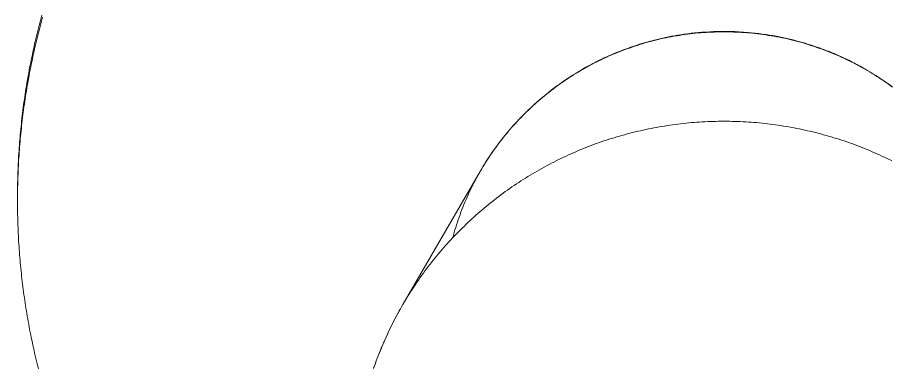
# Model space of a CAD drawing. Extents: x 65572 to 72871, y 30718 to 33858.
# Drawn here: x 65945.759 to 65947.025, y 32363.37 to 32363.877 of the extents above; entities that cross this region are included whole.
import ezdxf

# ---------------------------------------------------------------- set-up
doc = ezdxf.new("R2010")
doc.units = 0
doc.header["$LTSCALE"] = 0.5
doc.header["$MEASUREMENT"] = 0
doc.layers.get('0').update_dxf_attribs({"color": 20, "linetype": 'CONTINUOUS'})
doc.layers.add('Layout', color=154, linetype='CONTINUOUS', lineweight=5)

# ---------------------------------------------------------------- blocks, each defined once
blk = doc.blocks.new('joystick')
at = {"color": 0}
for p, q in [((-0.3499, -0.9769), (-0.463, -1.1717)), ((-1.0236, -1.0207), (-1.0236, -1.0138))]:
    blk.add_line(p, q, dxfattribs=at)
for points in [[(-0.9882, -0.7503), (-0.9892, -0.754), (-0.9902, -0.7578), (-0.9912, -0.7616), (-0.9922, -0.7654), (-0.9932, -0.7692), (-0.9941, -0.773), (-0.9951, -0.7769), (-0.996, -0.7807), (-0.9969, -0.7845), (-0.9978, -0.7883), (-0.9987, -0.7921), (-0.9995, -0.796), (-1.0004, -0.7998), (-1.0012, -0.8036), (-1.002, -0.8075), (-1.0028, -0.8113), (-1.0036, -0.8151), (-1.0044, -0.819), (-1.0052, -0.8228), (-1.0059, -0.8267), (-1.0066, -0.8305), (-1.0073, -0.8344), (-1.008, -0.8383), (-1.0087, -0.8421), (-1.0094, -0.846), (-1.01, -0.8499), (-1.0107, -0.8537), (-1.0113, -0.8576), (-1.0119, -0.8615), (-1.0125, -0.8654), (-1.0131, -0.8692), (-1.0136, -0.8731), (-1.0142, -0.877), (-1.0147, -0.8809), (-1.0152, -0.8848), (-1.0157, -0.8887), (-1.0162, -0.8926), (-1.0167, -0.8965), (-1.0171, -0.9004), (-1.0176, -0.9043), (-1.018, -0.9082), (-1.0184, -0.9121), (-1.0188, -0.916), (-1.0192, -0.9199), (-1.0195, -0.9238), (-1.0199, -0.9277), (-1.0202, -0.9316), (-1.0205, -0.9355), (-1.0208, -0.9394), (-1.0211, -0.9433), (-1.0214, -0.9472), (-1.0216, -0.9511), (-1.0219, -0.955), (-1.0221, -0.959), (-1.0223, -0.9629), (-1.0225, -0.9668), (-1.0227, -0.9707), (-1.0228, -0.9746), (-1.023, -0.9785), (-1.0231, -0.9825), (-1.0232, -0.9864), (-1.0233, -0.9903), (-1.0234, -0.9942), (-1.0235, -0.9981), (-1.0236, -1.0021), (-1.0236, -1.006), (-1.0236, -1.0099), (-1.0236, -1.0138)], [(-0.9871, -0.7533), (-0.9882, -0.7571), (-0.9892, -0.7609), (-0.9902, -0.7647), (-0.9912, -0.7685), (-0.9922, -0.7723), (-0.9932, -0.7761), (-0.9941, -0.7799), (-0.9951, -0.7837), (-0.996, -0.7875), (-0.9969, -0.7914), (-0.9978, -0.7952), (-0.9987, -0.799), (-0.9995, -0.8028), (-1.0004, -0.8067), (-1.0012, -0.8105), (-1.002, -0.8143), (-1.0028, -0.8182), (-1.0036, -0.822), (-1.0044, -0.8259), (-1.0052, -0.8297), (-1.0059, -0.8336), (-1.0066, -0.8374), (-1.0073, -0.8413), (-1.008, -0.8451), (-1.0087, -0.849), (-1.0094, -0.8529), (-1.01, -0.8567), (-1.0107, -0.8606), (-1.0113, -0.8645), (-1.0119, -0.8683), (-1.0125, -0.8722), (-1.0131, -0.8761), (-1.0136, -0.88), (-1.0142, -0.8839), (-1.0147, -0.8878), (-1.0152, -0.8916), (-1.0157, -0.8955), (-1.0162, -0.8994), (-1.0167, -0.9033), (-1.0171, -0.9072), (-1.0176, -0.9111), (-1.018, -0.915), (-1.0184, -0.9189), (-1.0188, -0.9228), (-1.0192, -0.9267), (-1.0195, -0.9306), (-1.0199, -0.9345), (-1.0202, -0.9384), (-1.0205, -0.9424), (-1.0208, -0.9463), (-1.0211, -0.9502), (-1.0214, -0.9541), (-1.0216, -0.958), (-1.0219, -0.9619), (-1.0221, -0.9658), (-1.0223, -0.9697), (-1.0225, -0.9737), (-1.0227, -0.9776), (-1.0228, -0.9815), (-1.023, -0.9854), (-1.0231, -0.9893), (-1.0232, -0.9933), (-1.0233, -0.9972), (-1.0234, -1.0011), (-1.0235, -1.005), (-1.0236, -1.0089), (-1.0236, -1.0129), (-1.0236, -1.0168), (-1.0236, -1.0207)], [(0.2483, -0.8539), (0.2446, -0.8513), (0.2409, -0.8486), (0.237, -0.846), (0.2331, -0.8433), (0.2291, -0.8407), (0.225, -0.838), (0.2208, -0.8354), (0.2165, -0.8328), (0.2121, -0.8301), (0.2093, -0.8285), (0.207, -0.8272), (0.2047, -0.8259), (0.2024, -0.8246), (0.2001, -0.8234), (0.1977, -0.8221), (0.1954, -0.8209), (0.193, -0.8196), (0.1906, -0.8184), (0.1882, -0.8171), (0.1857, -0.8159), (0.1832, -0.8147), (0.1807, -0.8135), (0.1781, -0.8122), (0.1754, -0.811), (0.1728, -0.8098), (0.17, -0.8086), (0.1673, -0.8074), (0.1645, -0.8062), (0.1616, -0.805), (0.1586, -0.8038), (0.1557, -0.8026), (0.1526, -0.8014), (0.1495, -0.8003), (0.1463, -0.7991), (0.1431, -0.7979), (0.1398, -0.7967), (0.1364, -0.7956), (0.1329, -0.7944), (0.1294, -0.7933), (0.1258, -0.7922), (0.1221, -0.791), (0.1183, -0.7899), (0.1145, -0.7888), (0.1106, -0.7878), (0.1065, -0.7867), (0.1024, -0.7857), (0.0982, -0.7847), (0.0939, -0.7837), (0.0894, -0.7827), (0.0849, -0.7818), (0.0802, -0.7809), (0.0755, -0.78), (0.0706, -0.7792), (0.0656, -0.7784), (0.0604, -0.7777), (0.0551, -0.777), (0.0497, -0.7763), (0.0441, -0.7758), (0.0383, -0.7753), (0.0324, -0.7748), (0.0263, -0.7744), (0.02, -0.7741), (0.0136, -0.7739), (0.0071, -0.7738), (0.001, -0.7738), (-0.0051, -0.7739), (-0.0109, -0.7741), (-0.0167, -0.7744), (-0.0223, -0.7747), (-0.0278, -0.7751), (-0.0332, -0.7755), (-0.0385, -0.776), (-0.0436, -0.7766), (-0.0487, -0.7772), (-0.0536, -0.7779), (-0.0584, -0.7786), (-0.0631, -0.7794), (-0.0676, -0.7801), (-0.0721, -0.781), (-0.0765, -0.7818), (-0.0808, -0.7827), (-0.085, -0.7836), (-0.0891, -0.7845), (-0.0931, -0.7855), (-0.097, -0.7865), (-0.1008, -0.7875), (-0.1046, -0.7885), (-0.1082, -0.7895), (-0.1118, -0.7905), (-0.1153, -0.7916), (-0.1187, -0.7926), (-0.1221, -0.7937), (-0.1253, -0.7947), (-0.1286, -0.7958), (-0.1317, -0.7969), (-0.1348, -0.798), (-0.1378, -0.7991), (-0.1407, -0.8002), (-0.1436, -0.8013), (-0.1465, -0.8024), (-0.1492, -0.8035), (-0.152, -0.8046), (-0.1547, -0.8057), (-0.1573, -0.8068), (-0.1599, -0.8079), (-0.1625, -0.8091), (-0.165, -0.8102), (-0.1675, -0.8113), (-0.1699, -0.8124), (-0.1723, -0.8136), (-0.1747, -0.8147), (-0.1771, -0.8159), (-0.1794, -0.8171), (-0.1818, -0.8182), (-0.1841, -0.8194), (-0.1864, -0.8206), (-0.1887, -0.8218), (-0.1917, -0.8234), (-0.1966, -0.8261), (-0.2014, -0.8289), (-0.206, -0.8316), (-0.2106, -0.8344), (-0.215, -0.8371), (-0.2194, -0.8399), (-0.2236, -0.8426), (-0.2277, -0.8454), (-0.2318, -0.8482), (-0.2357, -0.851), (-0.2396, -0.8538), (-0.2433, -0.8566), (-0.247, -0.8594), (-0.2506, -0.8622), (-0.2542, -0.865), (-0.2576, -0.8679), (-0.261, -0.8707), (-0.2643, -0.8735), (-0.2675, -0.8763), (-0.2707, -0.8792), (-0.2738, -0.882), (-0.2769, -0.8849), (-0.2799, -0.8877), (-0.2828, -0.8906), (-0.2857, -0.8934), (-0.2885, -0.8963), (-0.2913, -0.8991), (-0.294, -0.902), (-0.2967, -0.9048), (-0.2993, -0.9077), (-0.3019, -0.9106), (-0.3044, -0.9134), (-0.3069, -0.9163), (-0.3093, -0.9192), (-0.3117, -0.922), (-0.3141, -0.9249), (-0.3164, -0.9278), (-0.3187, -0.9307), (-0.3209, -0.9335), (-0.3231, -0.9364), (-0.3253, -0.9393), (-0.3274, -0.9422), (-0.3295, -0.9451), (-0.3315, -0.9479), (-0.3335, -0.9508), (-0.3355, -0.9537), (-0.3374, -0.9566), (-0.3393, -0.9595), (-0.3412, -0.9624), (-0.343, -0.9653), (-0.3448, -0.9682), (-0.3466, -0.9711), (-0.3483, -0.974), (-0.3499, -0.9769)], [(0.2494, -0.855), (0.2462, -0.8527), (0.243, -0.8504), (0.2398, -0.8481), (0.2366, -0.8459), (0.2333, -0.8437), (0.23, -0.8415), (0.2267, -0.8394), (0.2234, -0.8373), (0.22, -0.8352), (0.2167, -0.8332), (0.2133, -0.8312), (0.2099, -0.8292), (0.2065, -0.8272), (0.203, -0.8253), (0.1996, -0.8234), (0.1961, -0.8216), (0.1926, -0.8198), (0.1891, -0.818), (0.1855, -0.8163), (0.182, -0.8145), (0.1784, -0.8129), (0.1748, -0.8112), (0.1712, -0.8096), (0.1676, -0.808), (0.164, -0.8065), (0.1603, -0.805), (0.1567, -0.8035), (0.153, -0.8021), (0.1493, -0.8007), (0.1456, -0.7993), (0.1419, -0.798), (0.1382, -0.7967), (0.1344, -0.7954), (0.1307, -0.7942), (0.1269, -0.793), (0.1231, -0.7919), (0.1193, -0.7907), (0.1155, -0.7897), (0.1117, -0.7886), (0.1079, -0.7876), (0.1041, -0.7866), (0.1002, -0.7857), (0.0964, -0.7848), (0.0925, -0.7839), (0.0887, -0.7831), (0.0848, -0.7823), (0.0809, -0.7816), (0.077, -0.7809), (0.0731, -0.7802), (0.0692, -0.7796), (0.0653, -0.779), (0.0614, -0.7784), (0.0575, -0.7779), (0.0536, -0.7774), (0.0496, -0.7769), (0.0457, -0.7765), (0.0418, -0.7761), (0.0378, -0.7758), (0.0339, -0.7755), (0.03, -0.7752), (0.026, -0.775), (0.0221, -0.7748), (0.0181, -0.7747), (0.0142, -0.7745), (0.0102, -0.7745), (0.0062, -0.7744), (0.0023, -0.7744), (-0.0017, -0.7745), (-0.0056, -0.7745), (-0.0096, -0.7747), (-0.0135, -0.7748), (-0.0175, -0.775), (-0.0214, -0.7752), (-0.0254, -0.7755), (-0.0293, -0.7758), (-0.0332, -0.7761), (-0.0372, -0.7765), (-0.0411, -0.7769), (-0.045, -0.7774), (-0.049, -0.7779), (-0.0529, -0.7784), (-0.0568, -0.779), (-0.0607, -0.7796), (-0.0646, -0.7802), (-0.0685, -0.7809), (-0.0724, -0.7816), (-0.0763, -0.7823), (-0.0801, -0.7831), (-0.084, -0.7839), (-0.0879, -0.7848), (-0.0917, -0.7857), (-0.0955, -0.7866), (-0.0994, -0.7876), (-0.1032, -0.7886), (-0.107, -0.7897), (-0.1108, -0.7907), (-0.1146, -0.7919), (-0.1184, -0.793), (-0.1221, -0.7942), (-0.1259, -0.7954), (-0.1296, -0.7967), (-0.1333, -0.798), (-0.1371, -0.7993), (-0.1408, -0.8007), (-0.1445, -0.8021), (-0.1481, -0.8035), (-0.1518, -0.805), (-0.1554, -0.8065), (-0.1591, -0.808), (-0.1627, -0.8096), (-0.1663, -0.8112), (-0.1699, -0.8129), (-0.1734, -0.8145), (-0.177, -0.8163), (-0.1805, -0.818), (-0.184, -0.8198), (-0.1875, -0.8216), (-0.191, -0.8234), (-0.1945, -0.8253), (-0.1979, -0.8272), (-0.2013, -0.8292), (-0.2048, -0.8312), (-0.2081, -0.8332), (-0.2115, -0.8352), (-0.2149, -0.8373), (-0.2182, -0.8394), (-0.2215, -0.8415), (-0.2248, -0.8437), (-0.228, -0.8459), (-0.2313, -0.8481), (-0.2345, -0.8504), (-0.2377, -0.8527), (-0.2409, -0.855), (-0.244, -0.8574), (-0.2471, -0.8598), (-0.2502, -0.8622), (-0.2533, -0.8646), (-0.2564, -0.8671), (-0.2594, -0.8696), (-0.2624, -0.8721), (-0.2654, -0.8747), (-0.2683, -0.8773), (-0.2713, -0.8799), (-0.2742, -0.8825), (-0.277, -0.8852), (-0.2799, -0.8879), (-0.2827, -0.8906), (-0.2855, -0.8934), (-0.2883, -0.8962), (-0.291, -0.899), (-0.2937, -0.9018), (-0.2964, -0.9047), (-0.2991, -0.9075), (-0.3017, -0.9105), (-0.3043, -0.9134), (-0.3069, -0.9163), (-0.3094, -0.9193), (-0.3119, -0.9223), (-0.3144, -0.9254), (-0.3169, -0.9284), (-0.3193, -0.9315), (-0.3217, -0.9346), (-0.3241, -0.9377), (-0.3264, -0.9409), (-0.3287, -0.944), (-0.331, -0.9472), (-0.3332, -0.9504), (-0.3354, -0.9537), (-0.3376, -0.9569), (-0.3397, -0.9602), (-0.3418, -0.9635), (-0.3439, -0.9668), (-0.346, -0.9701), (-0.348, -0.9735), (-0.3499, -0.9769)], [(-0.463, -1.1717), (-0.461, -1.1683), (-0.459, -1.165), (-0.457, -1.1616), (-0.455, -1.1583), (-0.4529, -1.155), (-0.4508, -1.1517), (-0.4486, -1.1484), (-0.4465, -1.1451), (-0.4443, -1.1418), (-0.4421, -1.1386), (-0.4399, -1.1354), (-0.4377, -1.1322), (-0.4354, -1.129), (-0.4331, -1.1258), (-0.4308, -1.1226), (-0.4284, -1.1195), (-0.4261, -1.1164), (-0.4237, -1.1133), (-0.4213, -1.1102), (-0.4188, -1.1071), (-0.4164, -1.104), (-0.4139, -1.101), (-0.4114, -1.098), (-0.4089, -1.095), (-0.4063, -1.092), (-0.4037, -1.089), (-0.4012, -1.0861), (-0.3985, -1.0832), (-0.3959, -1.0803), (-0.3932, -1.0774), (-0.3906, -1.0745), (-0.3879, -1.0716), (-0.3851, -1.0688), (-0.3824, -1.066), (-0.3796, -1.0632), (-0.3769, -1.0604), (-0.374, -1.0577), (-0.3712, -1.055), (-0.3684, -1.0523), (-0.3655, -1.0496), (-0.3626, -1.0469), (-0.3597, -1.0443), (-0.3568, -1.0416), (-0.3539, -1.039), (-0.3509, -1.0364), (-0.3479, -1.0339), (-0.3449, -1.0313), (-0.3419, -1.0288), (-0.3388, -1.0263), (-0.3358, -1.0239), (-0.3327, -1.0214), (-0.3296, -1.019), (-0.3265, -1.0166), (-0.3234, -1.0142), (-0.3202, -1.0118), (-0.3171, -1.0095), (-0.3139, -1.0072), (-0.3107, -1.0049), (-0.3074, -1.0026), (-0.3042, -1.0004), (-0.301, -0.9981), (-0.2977, -0.9959), (-0.2944, -0.9938), (-0.2911, -0.9916), (-0.2878, -0.9895), (-0.2845, -0.9874), (-0.2811, -0.9853), (-0.2777, -0.9832), (-0.2744, -0.9812), (-0.271, -0.9792), (-0.2676, -0.9772), (-0.2641, -0.9753), (-0.2607, -0.9733), (-0.2573, -0.9714), (-0.2538, -0.9696), (-0.2503, -0.9677), (-0.2468, -0.9659), (-0.2433, -0.9641), (-0.2398, -0.9623), (-0.2363, -0.9605), (-0.2327, -0.9588), (-0.2291, -0.9571), (-0.2256, -0.9554), (-0.222, -0.9538), (-0.2184, -0.9521), (-0.2148, -0.9505), (-0.2112, -0.949), (-0.2075, -0.9474), (-0.2039, -0.9459), (-0.2002, -0.9444), (-0.1966, -0.9429), (-0.1929, -0.9415), (-0.1892, -0.9401), (-0.1855, -0.9387), (-0.1818, -0.9373), (-0.1781, -0.936), (-0.1743, -0.9347), (-0.1706, -0.9334), (-0.1669, -0.9322), (-0.1631, -0.9309), (-0.1593, -0.9297), (-0.1556, -0.9286), (-0.1518, -0.9274), (-0.148, -0.9263), (-0.1442, -0.9252), (-0.1404, -0.9242), (-0.1366, -0.9231), (-0.1327, -0.9221), (-0.1289, -0.9211), (-0.1251, -0.9202), (-0.1212, -0.9193), (-0.1174, -0.9184), (-0.1135, -0.9175), (-0.1096, -0.9167), (-0.1058, -0.9159), (-0.1019, -0.9151), (-0.098, -0.9143), (-0.0941, -0.9136), (-0.0902, -0.9129), (-0.0863, -0.9122), (-0.0824, -0.9116), (-0.0785, -0.911), (-0.0746, -0.9104), (-0.0707, -0.9098), (-0.0668, -0.9093), (-0.0628, -0.9088), (-0.0589, -0.9083), (-0.055, -0.9079), (-0.051, -0.9075), (-0.0471, -0.9071), (-0.0432, -0.9067), (-0.0392, -0.9064), (-0.0353, -0.9061), (-0.0313, -0.9058), (-0.0274, -0.9056), (-0.0234, -0.9054), (-0.0195, -0.9052), (-0.0155, -0.905), (-0.0116, -0.9049), (-0.0076, -0.9048), (-0.0036, -0.9047), (0.0003, -0.9047), (0.0043, -0.9047), (0.0082, -0.9047), (0.0122, -0.9047), (0.0161, -0.9048), (0.0201, -0.9049), (0.0241, -0.905), (0.028, -0.9052), (0.032, -0.9054), (0.0359, -0.9056), (0.0399, -0.9058), (0.0438, -0.9061), (0.0478, -0.9064), (0.0517, -0.9067), (0.0556, -0.9071), (0.0596, -0.9075), (0.0635, -0.9079), (0.0675, -0.9083), (0.0714, -0.9088), (0.0753, -0.9093), (0.0792, -0.9098), (0.0831, -0.9104), (0.0871, -0.911), (0.091, -0.9116), (0.0949, -0.9122), (0.0988, -0.9129), (0.1027, -0.9136), (0.1065, -0.9143), (0.1104, -0.9151), (0.1143, -0.9159), (0.1182, -0.9167), (0.122, -0.9175), (0.1259, -0.9184), (0.1298, -0.9193), (0.1336, -0.9202), (0.1374, -0.9211), (0.1413, -0.9221), (0.1451, -0.9231), (0.1489, -0.9242), (0.1527, -0.9252), (0.1565, -0.9263), (0.1603, -0.9274), (0.1641, -0.9286), (0.1679, -0.9297), (0.1716, -0.9309), (0.1754, -0.9322), (0.1791, -0.9334), (0.1829, -0.9347), (0.1866, -0.936), (0.1903, -0.9373), (0.194, -0.9387), (0.1977, -0.9401), (0.2014, -0.9415), (0.2051, -0.9429), (0.2088, -0.9444), (0.2124, -0.9459), (0.2161, -0.9474), (0.2197, -0.949), (0.2233, -0.9505), (0.2269, -0.9521), (0.2305, -0.9538), (0.2341, -0.9554), (0.2377, -0.9571), (0.2412, -0.9588), (0.2448, -0.9605), (0.2483, -0.9623)], [(-0.3499, -0.9769), (-0.3519, -0.9803), (-0.3538, -0.9837), (-0.3557, -0.9871), (-0.3575, -0.9906), (-0.3594, -0.994), (-0.3611, -0.9975), (-0.3629, -1.0011), (-0.3646, -1.0046), (-0.3663, -1.0081), (-0.3679, -1.0117), (-0.3695, -1.0153), (-0.3711, -1.0188), (-0.3726, -1.0224), (-0.3741, -1.0261), (-0.3756, -1.0297), (-0.377, -1.0333), (-0.3784, -1.037), (-0.3798, -1.0407), (-0.3811, -1.0444), (-0.3824, -1.0481), (-0.3836, -1.0518), (-0.3849, -1.0555), (-0.386, -1.0592), (-0.3872, -1.063), (-0.3883, -1.0667), (-0.3893, -1.0705), (-0.3904, -1.0743)], [(-1.0236, -1.0207), (-1.0236, -1.0246), (-1.0236, -1.0285), (-1.0236, -1.0325), (-1.0235, -1.0364), (-1.0234, -1.0403), (-1.0233, -1.0442), (-1.0232, -1.0481), (-1.0231, -1.0521), (-1.023, -1.056), (-1.0228, -1.0599), (-1.0227, -1.0638), (-1.0225, -1.0677), (-1.0223, -1.0717), (-1.0221, -1.0756), (-1.0219, -1.0795), (-1.0216, -1.0834), (-1.0214, -1.0873), (-1.0211, -1.0912), (-1.0208, -1.0951), (-1.0205, -1.099), (-1.0202, -1.103), (-1.0199, -1.1069), (-1.0195, -1.1108), (-1.0192, -1.1147), (-1.0188, -1.1186), (-1.0184, -1.1225), (-1.018, -1.1264), (-1.0176, -1.1303), (-1.0171, -1.1342), (-1.0167, -1.1381), (-1.0162, -1.142), (-1.0157, -1.1459), (-1.0152, -1.1497), (-1.0147, -1.1536), (-1.0142, -1.1575), (-1.0136, -1.1614), (-1.0131, -1.1653), (-1.0125, -1.1692), (-1.0119, -1.173), (-1.0113, -1.1769), (-1.0107, -1.1808), (-1.01, -1.1847), (-1.0094, -1.1885), (-1.0087, -1.1924), (-1.008, -1.1963), (-1.0073, -1.2001), (-1.0066, -1.204), (-1.0059, -1.2078), (-1.0052, -1.2117), (-1.0044, -1.2155), (-1.0036, -1.2194), (-1.0028, -1.2232), (-1.002, -1.2271), (-1.0012, -1.2309), (-1.0004, -1.2347), (-0.9995, -1.2386), (-0.9987, -1.2424), (-0.9978, -1.2462), (-0.9969, -1.25), (-0.996, -1.2539), (-0.9951, -1.2577), (-0.9941, -1.2615), (-0.9932, -1.2653)], [(-0.463, -1.1717), (-0.4647, -1.1747), (-0.4664, -1.1777), (-0.4681, -1.1807), (-0.4698, -1.1838), (-0.4715, -1.1869), (-0.4732, -1.19), (-0.4748, -1.1931), (-0.4764, -1.1963), (-0.478, -1.1994), (-0.4796, -1.2026), (-0.4812, -1.2059), (-0.4828, -1.2091), (-0.4843, -1.2124), (-0.4859, -1.2157), (-0.4874, -1.219), (-0.4889, -1.2223), (-0.4904, -1.2257), (-0.4918, -1.229), (-0.4933, -1.2324), (-0.4947, -1.2359), (-0.4961, -1.2393), (-0.4975, -1.2428), (-0.4989, -1.2463), (-0.5003, -1.2498), (-0.5016, -1.2534), (-0.5029, -1.257), (-0.5042, -1.2606), (-0.5055, -1.2642)], [(-0.5055, -1.2648), (-0.5042, -1.261), (-0.5029, -1.2573), (-0.5016, -1.2536), (-0.5002, -1.2499), (-0.4988, -1.2463), (-0.4973, -1.2426), (-0.4959, -1.2389), (-0.4944, -1.2353), (-0.4929, -1.2317), (-0.4913, -1.228), (-0.4898, -1.2244), (-0.4882, -1.2208), (-0.4865, -1.2172), (-0.4849, -1.2136), (-0.4832, -1.2101), (-0.4815, -1.2065), (-0.4798, -1.203), (-0.478, -1.1994), (-0.4762, -1.1959), (-0.4744, -1.1924), (-0.4726, -1.1889), (-0.4707, -1.1855), (-0.4688, -1.182), (-0.4669, -1.1786), (-0.465, -1.1751), (-0.463, -1.1717)]]:
    blk.add_lwpolyline(points, dxfattribs=at)

msp = doc.modelspace()

# ---------------------------------------------------------------- block references
at = {"layer": 'Layout', "linetype": 'ByBlock', "xscale": 0.9958471760944225, "yscale": 0.9958471760944225, "zscale": 0.9958471760944225}
msp.add_blockref('joystick', (65946.778433, 32364.62708), dxfattribs=at)

doc.saveas('drawing.dxf')
